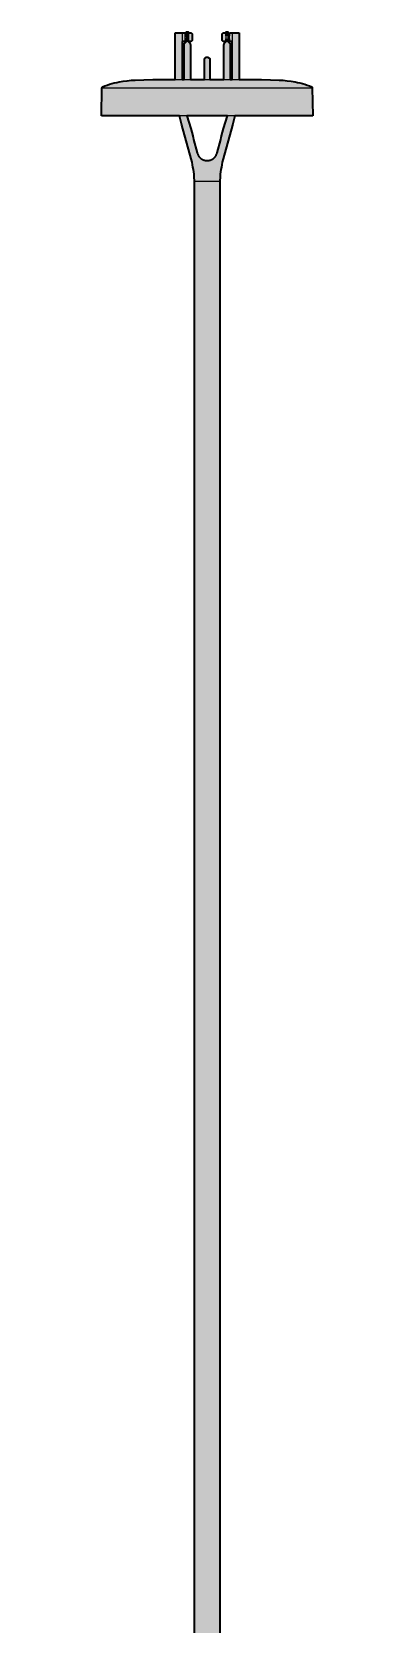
# Model space of a CAD drawing. Header units: millimetres. Extents: x 177 to 1384, y 189 to 1727.
# Drawn here: x 1106 to 1275, y 958 to 1727 of the extents above; entities that cross this region are included whole.
import ezdxf

# ---------------------------------------------------------------- set-up
doc = ezdxf.new("R2010")
doc.units = ezdxf.units.MM
doc.layers.add('Blocks', color=7, linetype='Continuous')
doc.layers.add('Blocks$Fill', color=7, linetype='Continuous', true_color=0xffffff)
doc.layers.add('Blocks$Inner', color=7, linetype='Continuous', lineweight=25, true_color=0x007f00)
doc.layers.add('Blocks$Outline', color=7, linetype='Continuous', lineweight=35, true_color=0xff3f3f)

# ---------------------------------------------------------------- blocks, each defined once
blk = doc.blocks.new('Kelvin Led  Floor Lamp Front')
at = {"layer": 'Blocks$Fill'}
h = blk.add_hatch(color=256, dxfattribs=at)
h.paths.add_polyline_path([(277.04, 17.26), (277.34, 0), (108.16, 0), (108.46, 17.26), (186.79, 17.26), (186.79, 1019.85), (186.49, 1023.34), (186.34, 1024.5), (186.18, 1025.65), (185.99, 1026.81), (185.77, 1027.95), (185.53, 1029.09), (185.13, 1030.74), (179.53, 1051.6), (167.35, 1051.6), (141.77, 1051.6), (142.04, 1065.05), (142.04, 1065.08), (142.04, 1065.1), (142.05, 1065.12), (142.05, 1065.14), (142.05, 1065.16), (142.06, 1065.17), (142.06, 1065.19), (142.07, 1065.21), (142.08, 1065.23), (142.08, 1065.24), (142.09, 1065.26), (142.1, 1065.28), (142.11, 1065.29), (142.12, 1065.31), (142.13, 1065.33), (142.14, 1065.34), (142.15, 1065.36), (142.16, 1065.37), (142.17, 1065.39), (142.18, 1065.4), (142.2, 1065.41), (142.21, 1065.43), (142.22, 1065.44), (142.24, 1065.45), (142.25, 1065.46), (142.27, 1065.47), (142.28, 1065.48), (142.3, 1065.49), (142.31, 1065.5), (142.33, 1065.51), (142.35, 1065.52), (142.36, 1065.53), (144.58, 1066.41), (145.71, 1066.8), (146.85, 1067.14), (148, 1067.45), (149.16, 1067.71), (150.33, 1067.94), (154.16, 1068.49), (156.08, 1068.68), (158.01, 1068.81), (166.53, 1069.04), (177.35, 1069.04), (177.33, 1069.79), (177.33, 1091.6), (182.13, 1091.6), (182.13, 1090.22), (182.78, 1090.22), (182.78, 1092.09), (183.68, 1092.09), (183.68, 1091.71), (183.68, 1090.22), (183.78, 1090.22), (183.78, 1091.6), (185.08, 1091.6), (185.58, 1091.12), (185.58, 1087.85), (185.08, 1087.37), (183.78, 1087.37), (183.78, 1088.75), (183.68, 1088.75), (183.68, 1087.45), (183.7, 1087.41), (183.83, 1087.28), (183.99, 1087.14), (184.14, 1087.01), (184.23, 1086.93), (184.27, 1086.89), (184.35, 1086.8), (184.42, 1086.71), (184.49, 1086.61), (184.55, 1086.51), (184.6, 1086.41), (184.65, 1086.3), (184.68, 1086.19), (184.73, 1085.82), (184.73, 1069.04), (191.48, 1069.04), (191.48, 1078.57), (191.49, 1078.73), (191.52, 1078.9), (191.63, 1079.18), (191.8, 1079.44), (192.03, 1079.65), (192.28, 1079.8), (192.56, 1079.89), (192.86, 1079.92), (193.16, 1079.88), (193.43, 1079.78), (193.68, 1079.62), (193.9, 1079.39), (194.06, 1079.13), (194.15, 1078.86), (194.18, 1078.57), (194.18, 1078.54), (194.18, 1069.04), (200.93, 1069.04), (200.93, 1085.82), (200.98, 1086.19), (201.02, 1086.3), (201.06, 1086.41), (201.11, 1086.51), (201.17, 1086.61), (201.24, 1086.71), (201.31, 1086.8), (201.39, 1086.89), (201.43, 1086.93), (201.53, 1087.01), (201.67, 1087.14), (201.83, 1087.28), (201.96, 1087.41), (201.98, 1087.45), (201.98, 1088.6), (201.98, 1088.75), (201.88, 1088.75), (201.88, 1087.37), (200.58, 1087.37), (200.08, 1087.85), (200.08, 1091.12), (200.58, 1091.6), (201.88, 1091.6), (201.88, 1090.22), (201.98, 1090.22), (201.98, 1092.09), (202.88, 1092.09), (202.88, 1091.71), (202.88, 1090.22), (203.54, 1090.22), (203.54, 1091.6), (208.34, 1091.6), (208.34, 1069.79), (208.31, 1069.04), (219.13, 1069.04), (227.66, 1068.81), (231.51, 1068.49), (233.42, 1068.25), (235.33, 1067.94), (237.66, 1067.45), (238.82, 1067.14), (239.96, 1066.8), (241.09, 1066.41), (242.2, 1065.99), (243.3, 1065.53), (243.33, 1065.51), (243.35, 1065.5), (243.37, 1065.49), (243.38, 1065.48), (243.4, 1065.47), (243.41, 1065.46), (243.43, 1065.45), (243.44, 1065.44), (243.46, 1065.43), (243.47, 1065.41), (243.48, 1065.4), (243.49, 1065.39), (243.51, 1065.37), (243.52, 1065.36), (243.53, 1065.34), (243.54, 1065.33), (243.55, 1065.31), (243.56, 1065.29), (243.57, 1065.28), (243.57, 1065.26), (243.58, 1065.24), (243.59, 1065.23), (243.59, 1065.21), (243.6, 1065.19), (243.61, 1065.17), (243.61, 1065.16), (243.61, 1065.14), (243.62, 1065.12), (243.62, 1065.1), (243.62, 1065.08), (243.62, 1065.06), (243.62, 1065.05), (243.89, 1051.6), (218.32, 1051.6), (206.14, 1051.6), (200.13, 1029.09), (199.89, 1027.95), (199.68, 1026.81), (199.49, 1025.65), (199.32, 1024.5), (199.18, 1023.34), (199.05, 1022.18), (198.87, 1019.85), (198.87, 17.26)], flags=0)
h.paths.add_polyline_path([(202.88, 1088.75), (202.88, 1087.47), (202.92, 1087.39), (203.03, 1087.28), (203.24, 1087.1), (203.34, 1087.01), (203.43, 1086.93), (203.55, 1086.8), (203.62, 1086.71), (203.69, 1086.61), (203.72, 1086.56), (203.78, 1086.46), (203.83, 1086.35), (203.87, 1086.25), (203.9, 1086.1), (203.93, 1085.91), (203.93, 1069.04), (204.89, 1069.04), (204.86, 1087.37), (203.54, 1087.37), (203.54, 1088.75)], flags=0)
h.paths.add_polyline_path([(181.73, 1069.04), (181.74, 1085.91), (181.76, 1086.1), (181.8, 1086.25), (181.84, 1086.35), (181.89, 1086.46), (181.94, 1086.56), (181.97, 1086.61), (182.04, 1086.71), (182.11, 1086.8), (182.23, 1086.93), (182.33, 1087.01), (182.42, 1087.1), (182.63, 1087.28), (182.74, 1087.39), (182.78, 1087.47), (182.78, 1087.57), (182.78, 1088.75), (182.13, 1088.75), (182.13, 1087.37), (180.8, 1087.37), (180.77, 1069.04)], flags=0)
h.paths.add_polyline_path([(200.25, 1043.71), (200.76, 1045.5), (202.73, 1051.6), (182.94, 1051.6), (184.9, 1045.5), (185.41, 1043.71), (185.88, 1041.92), (186.09, 1041.01), (186.28, 1040.11), (188.03, 1033.73), (188.05, 1033.63), (188.08, 1033.54), (188.1, 1033.45), (188.13, 1033.35), (188.16, 1033.26), (188.19, 1033.17), (188.23, 1033.07), (188.27, 1032.98), (188.3, 1032.88), (188.35, 1032.79), (188.39, 1032.7), (188.43, 1032.61), (188.48, 1032.52), (188.53, 1032.43), (188.58, 1032.34), (188.64, 1032.25), (188.69, 1032.16), (188.75, 1032.07), (188.81, 1031.98), (188.87, 1031.9), (188.94, 1031.81), (189, 1031.73), (189.07, 1031.65), (189.14, 1031.57), (189.21, 1031.49), (189.29, 1031.41), (189.36, 1031.34), (189.44, 1031.26), (189.52, 1031.19), (189.6, 1031.12), (189.68, 1031.05), (189.76, 1030.98), (189.85, 1030.91), (189.93, 1030.85), (190.02, 1030.79), (190.11, 1030.73), (190.2, 1030.67), (190.29, 1030.61), (190.38, 1030.56), (190.48, 1030.51), (190.57, 1030.46), (190.67, 1030.41), (190.76, 1030.36), (190.86, 1030.32), (190.96, 1030.28), (191.06, 1030.24), (191.15, 1030.2), (191.25, 1030.17), (191.35, 1030.13), (191.45, 1030.1), (191.55, 1030.08), (191.65, 1030.05), (191.75, 1030.03), (191.85, 1030.01), (191.95, 1029.99), (192.05, 1029.97), (192.15, 1029.95), (192.25, 1029.94), (192.35, 1029.93), (192.44, 1029.92), (192.54, 1029.92), (192.64, 1029.91), (192.74, 1029.91), (192.83, 1029.91), (192.93, 1029.91), (193.03, 1029.91), (193.12, 1029.92), (193.22, 1029.92), (193.32, 1029.93), (193.42, 1029.94), (193.52, 1029.95), (193.62, 1029.97), (193.72, 1029.99), (193.81, 1030.01), (193.91, 1030.03), (194.01, 1030.05), (194.11, 1030.08), (194.21, 1030.1), (194.31, 1030.13), (194.41, 1030.17), (194.51, 1030.2), (194.61, 1030.24), (194.71, 1030.28), (194.8, 1030.32), (194.9, 1030.36), (195, 1030.41), (195.09, 1030.46), (195.19, 1030.51), (195.28, 1030.56), (195.37, 1030.61), (195.46, 1030.67), (195.55, 1030.73), (195.64, 1030.79), (195.73, 1030.85), (195.82, 1030.91), (195.9, 1030.98), (195.98, 1031.05), (196.07, 1031.12), (196.15, 1031.19), (196.23, 1031.26), (196.3, 1031.34), (196.38, 1031.41), (196.45, 1031.49), (196.52, 1031.57), (196.59, 1031.65), (196.66, 1031.73), (196.73, 1031.81), (196.79, 1031.9), (196.85, 1031.98), (196.91, 1032.07), (196.97, 1032.16), (197.03, 1032.25), (197.08, 1032.34), (197.13, 1032.43), (197.18, 1032.52), (197.23, 1032.61), (197.27, 1032.7), (197.32, 1032.79), (197.36, 1032.88), (197.4, 1032.98), (197.44, 1033.07), (197.47, 1033.17), (197.5, 1033.26), (197.53, 1033.35), (197.56, 1033.45), (197.59, 1033.54), (197.61, 1033.63), (197.64, 1033.73), (199.38, 1040.11), (199.58, 1041.01), (199.79, 1041.92)], flags=0)
at = {"layer": 'Blocks$Inner'}
for p, q in [((182.78, 1090.22), (182.13, 1090.22)), ((182.78, 1088.75), (182.13, 1088.75)), ((183.78, 1090.22), (183.68, 1090.22)), ((183.78, 1088.75), (183.68, 1088.75)), ((201.88, 1090.22), (201.98, 1090.22)), ((201.88, 1088.75), (201.98, 1088.75)), ((202.88, 1090.22), (203.54, 1090.22)), ((202.88, 1088.75), (203.54, 1088.75)), ((142.05, 1065.11), (243.62, 1065.07)), ((198.87, 1019.85), (186.79, 1019.85))]:
    blk.add_line(p, q, dxfattribs=at)
for points in [[(184.73, 1069.04), (184.73, 1085.82), (184.68, 1086.19), (184.65, 1086.3), (184.6, 1086.41), (184.55, 1086.51), (184.49, 1086.61), (184.42, 1086.71), (184.35, 1086.8), (184.27, 1086.89), (184.23, 1086.93), (184.14, 1087.01), (183.99, 1087.14), (183.83, 1087.28), (183.7, 1087.41), (183.68, 1087.45), (183.68, 1088.6), (183.68, 1089.05), (183.68, 1089.61), (183.68, 1089.67), (183.68, 1089.72), (183.68, 1089.77), (183.68, 1089.82), (183.68, 1089.9), (183.68, 1089.97), (183.68, 1090.03), (183.68, 1090.09), (183.68, 1090.15), (183.68, 1090.18), (183.68, 1090.57), (183.68, 1090.95), (183.68, 1091.33), (183.68, 1091.71), (183.68, 1092.09), (182.78, 1092.09), (182.78, 1091.71), (182.78, 1091.33), (182.78, 1090.95), (182.78, 1090.57), (182.78, 1090.18), (182.78, 1089.79), (182.78, 1089.72), (182.78, 1089.64), (182.78, 1089.58), (182.78, 1089.5), (182.78, 1089.41), (182.78, 1089.31), (182.78, 1089.21), (182.78, 1089.11), (182.78, 1089.01), (182.78, 1088.91), (182.78, 1088.8), (182.78, 1088.69), (182.78, 1088.58), (182.78, 1088.47), (182.78, 1088.36), (182.78, 1088.23), (182.78, 1088.02), (182.78, 1087.91), (182.78, 1087.72), (182.78, 1087.57), (182.78, 1087.47), (182.74, 1087.39), (182.63, 1087.28), (182.42, 1087.1), (182.33, 1087.01), (182.23, 1086.93), (182.11, 1086.8), (182.04, 1086.71), (181.97, 1086.61), (181.94, 1086.56), (181.89, 1086.46), (181.84, 1086.35), (181.8, 1086.25), (181.76, 1086.1), (181.74, 1085.91), (181.73, 1069.04)], [(200.93, 1069.04), (200.93, 1085.82), (200.98, 1086.19), (201.02, 1086.3), (201.06, 1086.41), (201.11, 1086.51), (201.17, 1086.61), (201.24, 1086.71), (201.31, 1086.8), (201.39, 1086.89), (201.43, 1086.93), (201.53, 1087.01), (201.67, 1087.14), (201.83, 1087.28), (201.96, 1087.41), (201.98, 1087.45), (201.98, 1088.6), (201.98, 1089.05), (201.98, 1089.61), (201.98, 1089.67), (201.98, 1089.72), (201.98, 1089.77), (201.98, 1089.82), (201.98, 1089.9), (201.98, 1089.97), (201.98, 1090.03), (201.98, 1090.09), (201.98, 1090.15), (201.98, 1090.18), (201.98, 1090.57), (201.98, 1090.95), (201.98, 1091.33), (201.98, 1091.71), (201.98, 1092.09), (202.88, 1092.09), (202.88, 1091.71), (202.88, 1091.33), (202.88, 1090.95), (202.88, 1090.57), (202.88, 1090.18), (202.88, 1089.79), (202.88, 1089.72), (202.88, 1089.64), (202.88, 1089.58), (202.88, 1089.5), (202.88, 1089.41), (202.88, 1089.31), (202.88, 1089.21), (202.88, 1089.11), (202.88, 1089.01), (202.88, 1088.91), (202.88, 1088.8), (202.88, 1088.69), (202.88, 1088.58), (202.88, 1088.47), (202.88, 1088.36), (202.88, 1088.23), (202.88, 1088.02), (202.88, 1087.91), (202.88, 1087.72), (202.88, 1087.57), (202.88, 1087.47), (202.92, 1087.39), (203.03, 1087.28), (203.24, 1087.1), (203.34, 1087.01), (203.43, 1086.93), (203.55, 1086.8), (203.62, 1086.71), (203.69, 1086.61), (203.72, 1086.56), (203.78, 1086.46), (203.83, 1086.35), (203.87, 1086.25), (203.9, 1086.1), (203.93, 1085.91), (203.93, 1069.04)], [(180.8, 1087.37), (182.13, 1087.37), (182.13, 1088.75), (182.13, 1090.22), (182.13, 1091.6), (177.33, 1091.6), (177.33, 1069.79), (177.35, 1069.04)], [(180.8, 1091.6), (180.8, 1087.37), (180.77, 1069.04)], [(204.86, 1087.37), (203.54, 1087.37), (203.54, 1088.75), (203.54, 1090.22), (203.54, 1091.6), (208.34, 1091.6), (208.34, 1069.79), (208.31, 1069.04)], [(204.86, 1091.6), (204.86, 1087.37), (204.89, 1069.04)], [(194.18, 1069.04), (194.18, 1069.79), (194.18, 1071.41), (194.18, 1072.95), (194.18, 1074.08), (194.18, 1075.12), (194.18, 1076.06), (194.18, 1076.88), (194.18, 1077.45), (194.18, 1077.92), (194.18, 1078.26), (194.18, 1078.47), (194.18, 1078.54), (194.18, 1078.57), (194.15, 1078.86), (194.06, 1079.13), (193.9, 1079.39), (193.68, 1079.62), (193.43, 1079.78), (193.16, 1079.88), (192.86, 1079.92), (192.56, 1079.89), (192.28, 1079.8), (192.03, 1079.65), (191.8, 1079.44), (191.63, 1079.18), (191.52, 1078.9), (191.49, 1078.73), (191.48, 1078.57), (191.48, 1078.54), (191.48, 1078.47), (191.48, 1078.26), (191.48, 1077.92), (191.48, 1077.45), (191.48, 1076.88), (191.48, 1076.49), (191.48, 1076.06), (191.48, 1075.61), (191.48, 1075.12), (191.48, 1074.61), (191.48, 1074.08), (191.48, 1073.52), (191.48, 1072.95), (191.48, 1072.19), (191.48, 1071.41), (191.48, 1070.61), (191.48, 1069.79), (191.48, 1069.04)], [(179.53, 1051.6), (180.66, 1047), (185.13, 1030.74), (185.53, 1029.09), (185.77, 1027.95), (185.99, 1026.81), (186.18, 1025.65), (186.34, 1024.5), (186.49, 1023.34), (186.61, 1022.18), (186.79, 1019.85), (186.79, 17.26)], [(182.94, 1051.6), (184.9, 1045.5), (185.41, 1043.71), (185.88, 1041.92), (186.09, 1041.01), (186.28, 1040.11), (188.03, 1033.73)], [(197.64, 1033.73), (199.38, 1040.11), (199.58, 1041.01), (199.79, 1041.92), (200.25, 1043.71), (200.76, 1045.5), (202.73, 1051.6)], [(206.14, 1051.6), (205, 1047), (200.53, 1030.74), (200.13, 1029.09), (199.89, 1027.95), (199.68, 1026.81), (199.49, 1025.65), (199.32, 1024.5), (199.18, 1023.34), (199.05, 1022.18), (198.87, 1019.85), (198.87, 17.26)]]:
    blk.add_lwpolyline(points, dxfattribs=at)
for points in [[(185.58, 1087.85), (185.58, 1091.12), (185.08, 1091.6), (183.78, 1091.6), (183.78, 1090.22), (183.78, 1088.75), (183.78, 1087.37), (185.08, 1087.37)], [(200.08, 1087.85), (200.08, 1091.12), (200.58, 1091.6), (201.88, 1091.6), (201.88, 1090.22), (201.88, 1088.75), (201.88, 1087.37), (200.58, 1087.37)], [(141.77, 1051.6), (142.04, 1065.05), (142.04, 1065.06), (142.04, 1065.08), (142.04, 1065.1), (142.05, 1065.12), (142.05, 1065.14), (142.05, 1065.16), (142.06, 1065.17), (142.06, 1065.19), (142.07, 1065.21), (142.08, 1065.23), (142.08, 1065.24), (142.09, 1065.26), (142.1, 1065.28), (142.11, 1065.29), (142.12, 1065.31), (142.13, 1065.33), (142.14, 1065.34), (142.15, 1065.36), (142.16, 1065.37), (142.17, 1065.39), (142.18, 1065.4), (142.2, 1065.41), (142.21, 1065.43), (142.22, 1065.44), (142.24, 1065.45), (142.25, 1065.46), (142.27, 1065.47), (142.28, 1065.48), (142.3, 1065.49), (142.31, 1065.5), (142.33, 1065.51), (142.35, 1065.52), (142.36, 1065.53), (143.46, 1065.99), (144.58, 1066.41), (145.71, 1066.8), (146.85, 1067.14), (148, 1067.45), (149.16, 1067.71), (150.33, 1067.94), (152.24, 1068.25), (154.16, 1068.49), (156.08, 1068.68), (158.01, 1068.81), (162.27, 1068.98), (166.53, 1069.04), (219.13, 1069.04), (223.4, 1068.98), (227.66, 1068.81), (229.59, 1068.68), (231.51, 1068.49), (233.42, 1068.25), (235.33, 1067.94), (236.5, 1067.71), (237.66, 1067.45), (238.82, 1067.14), (239.96, 1066.8), (241.09, 1066.41), (242.2, 1065.99), (243.3, 1065.53), (243.32, 1065.52), (243.33, 1065.51), (243.35, 1065.5), (243.37, 1065.49), (243.38, 1065.48), (243.4, 1065.47), (243.41, 1065.46), (243.43, 1065.45), (243.44, 1065.44), (243.46, 1065.43), (243.47, 1065.41), (243.48, 1065.4), (243.49, 1065.39), (243.51, 1065.37), (243.52, 1065.36), (243.53, 1065.34), (243.54, 1065.33), (243.55, 1065.31), (243.56, 1065.29), (243.57, 1065.28), (243.57, 1065.26), (243.58, 1065.24), (243.59, 1065.23), (243.59, 1065.21), (243.6, 1065.19), (243.61, 1065.17), (243.61, 1065.16), (243.61, 1065.14), (243.62, 1065.12), (243.62, 1065.1), (243.62, 1065.08), (243.62, 1065.06), (243.62, 1065.05), (243.89, 1051.6), (218.32, 1051.6), (167.35, 1051.6)]]:
    blk.add_lwpolyline(points, close=True, dxfattribs=at)
blk.add_arc((192.83, 1034.84), 4.93, 193.004, 346.996, dxfattribs=at)
at = {"layer": 'Blocks$Outline'}
for points in [[(182.78, 1090.22), (182.78, 1090.57), (182.78, 1090.95), (182.78, 1091.33), (182.78, 1091.71), (182.78, 1092.09), (183.68, 1092.09), (183.68, 1091.71), (183.68, 1091.33), (183.68, 1090.95), (183.68, 1090.57), (183.68, 1090.22)], [(201.98, 1090.22), (201.98, 1090.57), (201.98, 1090.95), (201.98, 1091.33), (201.98, 1091.71), (201.98, 1092.09), (202.88, 1092.09), (202.88, 1091.71), (202.88, 1091.33), (202.88, 1090.95), (202.88, 1090.57), (202.88, 1090.22)], [(177.33, 1069.79), (177.33, 1091.6)], [(177.33, 1091.6), (182.13, 1091.6)], [(180.8, 1087.37), (180.77, 1069.04)], [(182.13, 1087.37), (180.8, 1087.37)], [(181.73, 1069.04), (181.74, 1085.91), (181.76, 1086.1), (181.8, 1086.25), (181.84, 1086.35), (181.89, 1086.46), (181.94, 1086.56), (181.97, 1086.61), (182.04, 1086.71), (182.11, 1086.8), (182.23, 1086.93), (182.33, 1087.01), (182.42, 1087.1), (182.63, 1087.28), (182.74, 1087.39), (182.78, 1087.47), (182.78, 1087.57), (182.78, 1087.72), (182.78, 1087.91), (182.78, 1088.02), (182.78, 1088.23), (182.78, 1088.36), (182.78, 1088.47), (182.78, 1088.58), (182.78, 1088.69), (182.78, 1088.75)], [(182.13, 1091.6), (182.13, 1090.22)], [(182.13, 1090.22), (182.78, 1090.22)], [(182.78, 1088.75), (182.13, 1088.75)], [(182.13, 1088.75), (182.13, 1087.37)], [(183.68, 1090.22), (183.78, 1090.22)], [(183.78, 1088.75), (183.68, 1088.75)], [(183.68, 1088.75), (183.68, 1088.6), (183.68, 1087.45), (183.7, 1087.41), (183.83, 1087.28), (183.99, 1087.14), (184.14, 1087.01), (184.23, 1086.93), (184.27, 1086.89), (184.35, 1086.8), (184.42, 1086.71), (184.49, 1086.61), (184.55, 1086.51), (184.6, 1086.41), (184.65, 1086.3), (184.68, 1086.19), (184.73, 1085.82), (184.73, 1069.04)], [(183.78, 1090.22), (183.78, 1091.6)], [(183.78, 1091.6), (185.08, 1091.6)], [(183.78, 1087.37), (183.78, 1088.75)], [(185.08, 1087.37), (183.78, 1087.37)], [(185.08, 1091.6), (185.58, 1091.12)], [(185.58, 1087.85), (185.08, 1087.37)], [(185.58, 1091.12), (185.58, 1087.85)], [(200.08, 1091.12), (200.58, 1091.6)], [(200.08, 1087.85), (200.08, 1091.12)], [(200.58, 1087.37), (200.08, 1087.85)], [(200.58, 1091.6), (201.88, 1091.6)], [(201.88, 1087.37), (200.58, 1087.37)], [(200.93, 1069.04), (200.93, 1085.82), (200.98, 1086.19), (201.02, 1086.3), (201.06, 1086.41), (201.11, 1086.51), (201.17, 1086.61), (201.24, 1086.71), (201.31, 1086.8), (201.39, 1086.89), (201.43, 1086.93), (201.53, 1087.01), (201.67, 1087.14), (201.83, 1087.28), (201.96, 1087.41), (201.98, 1087.45), (201.98, 1088.6), (201.98, 1088.75)], [(201.88, 1091.6), (201.88, 1090.22)], [(201.88, 1090.22), (201.98, 1090.22)], [(201.98, 1088.75), (201.88, 1088.75)], [(201.88, 1088.75), (201.88, 1087.37)], [(202.88, 1090.22), (203.54, 1090.22)], [(202.88, 1088.75), (202.88, 1088.69), (202.88, 1088.58), (202.88, 1088.47), (202.88, 1088.36), (202.88, 1088.23), (202.88, 1088.02), (202.88, 1087.91), (202.88, 1087.72), (202.88, 1087.57), (202.88, 1087.47), (202.92, 1087.39), (203.03, 1087.28), (203.24, 1087.1), (203.34, 1087.01), (203.43, 1086.93), (203.55, 1086.8), (203.62, 1086.71), (203.69, 1086.61), (203.72, 1086.56), (203.78, 1086.46), (203.83, 1086.35), (203.87, 1086.25), (203.9, 1086.1), (203.93, 1085.91), (203.93, 1069.04)], [(203.54, 1088.75), (202.88, 1088.75)], [(203.54, 1090.22), (203.54, 1091.6)], [(203.54, 1091.6), (208.34, 1091.6)], [(203.54, 1087.37), (203.54, 1088.75)], [(204.86, 1087.37), (203.54, 1087.37)], [(204.89, 1069.04), (204.86, 1087.37)], [(208.34, 1091.6), (208.34, 1069.79)], [(191.48, 1069.04), (191.48, 1069.79), (191.48, 1070.61), (191.48, 1071.41), (191.48, 1072.19), (191.48, 1072.95), (191.48, 1073.52), (191.48, 1074.08), (191.48, 1074.61), (191.48, 1075.12), (191.48, 1075.61), (191.48, 1076.06), (191.48, 1076.49), (191.48, 1076.88), (191.48, 1077.45), (191.48, 1077.92), (191.48, 1078.26), (191.48, 1078.47), (191.48, 1078.54), (191.48, 1078.57), (191.49, 1078.73), (191.52, 1078.9), (191.63, 1079.18), (191.8, 1079.44), (192.03, 1079.65), (192.28, 1079.8), (192.56, 1079.89), (192.86, 1079.92), (193.16, 1079.88), (193.43, 1079.78), (193.68, 1079.62), (193.9, 1079.39), (194.06, 1079.13), (194.15, 1078.86), (194.18, 1078.57), (194.18, 1078.54), (194.18, 1078.47), (194.18, 1078.26), (194.18, 1077.92), (194.18, 1077.45), (194.18, 1076.88), (194.18, 1076.06), (194.18, 1075.12), (194.18, 1074.08), (194.18, 1072.95), (194.18, 1071.41), (194.18, 1069.79), (194.18, 1069.04)], [(150.33, 1067.94), (152.24, 1068.25), (154.16, 1068.49), (156.08, 1068.68), (158.01, 1068.81)], [(158.01, 1068.81), (162.27, 1068.98), (166.53, 1069.04)], [(166.53, 1069.04), (177.35, 1069.04)], [(177.35, 1069.04), (177.33, 1069.79)], [(180.77, 1069.04), (181.73, 1069.04)], [(184.73, 1069.04), (191.48, 1069.04)], [(194.18, 1069.04), (200.93, 1069.04)], [(203.93, 1069.04), (204.89, 1069.04)], [(208.34, 1069.79), (208.31, 1069.04)], [(208.31, 1069.04), (219.13, 1069.04)], [(219.13, 1069.04), (223.4, 1068.98), (227.66, 1068.81)], [(227.66, 1068.81), (229.59, 1068.68), (231.51, 1068.49), (233.42, 1068.25), (235.33, 1067.94)], [(141.77, 1051.6), (142.04, 1065.05)], [(142.04, 1065.05), (142.04, 1065.06), (142.04, 1065.08), (142.04, 1065.1), (142.05, 1065.12), (142.05, 1065.14), (142.05, 1065.16), (142.06, 1065.17), (142.06, 1065.19), (142.07, 1065.21), (142.08, 1065.23), (142.08, 1065.24), (142.09, 1065.26), (142.1, 1065.28), (142.11, 1065.29), (142.12, 1065.31), (142.13, 1065.33), (142.14, 1065.34), (142.15, 1065.36), (142.16, 1065.37), (142.17, 1065.39), (142.18, 1065.4), (142.2, 1065.41), (142.21, 1065.43), (142.22, 1065.44), (142.24, 1065.45), (142.25, 1065.46), (142.27, 1065.47), (142.28, 1065.48), (142.3, 1065.49), (142.31, 1065.5), (142.33, 1065.51), (142.35, 1065.52), (142.36, 1065.53)], [(142.36, 1065.53), (143.46, 1065.99), (144.58, 1066.41), (145.71, 1066.8), (146.85, 1067.14), (148, 1067.45), (149.16, 1067.71), (150.33, 1067.94)], [(235.33, 1067.94), (236.5, 1067.71), (237.66, 1067.45), (238.82, 1067.14), (239.96, 1066.8), (241.09, 1066.41), (242.2, 1065.99), (243.3, 1065.53)], [(243.3, 1065.53), (243.32, 1065.52), (243.33, 1065.51), (243.35, 1065.5), (243.37, 1065.49), (243.38, 1065.48), (243.4, 1065.47), (243.41, 1065.46), (243.43, 1065.45), (243.44, 1065.44), (243.46, 1065.43), (243.47, 1065.41), (243.48, 1065.4), (243.49, 1065.39), (243.51, 1065.37), (243.52, 1065.36), (243.53, 1065.34), (243.54, 1065.33), (243.55, 1065.31), (243.56, 1065.29), (243.57, 1065.28), (243.57, 1065.26), (243.58, 1065.24), (243.59, 1065.23), (243.59, 1065.21), (243.6, 1065.19), (243.61, 1065.17), (243.61, 1065.16), (243.61, 1065.14), (243.62, 1065.12), (243.62, 1065.1), (243.62, 1065.08), (243.62, 1065.06), (243.62, 1065.05)], [(243.62, 1065.05), (243.89, 1051.6)], [(167.35, 1051.6), (141.77, 1051.6)], [(179.53, 1051.6), (167.35, 1051.6)], [(186.79, 1019.85), (186.61, 1022.18), (186.49, 1023.34), (186.34, 1024.5), (186.18, 1025.65), (185.99, 1026.81), (185.77, 1027.95), (185.53, 1029.09), (185.13, 1030.74), (180.66, 1047), (179.53, 1051.6)], [(202.73, 1051.6), (182.94, 1051.6)], [(182.94, 1051.6), (184.9, 1045.5)], [(206.14, 1051.6), (205, 1047), (200.53, 1030.74), (200.13, 1029.09), (199.89, 1027.95), (199.68, 1026.81), (199.49, 1025.65), (199.32, 1024.5), (199.18, 1023.34), (199.05, 1022.18), (198.87, 1019.85)], [(200.76, 1045.5), (202.73, 1051.6)], [(218.32, 1051.6), (206.14, 1051.6)], [(243.89, 1051.6), (218.32, 1051.6)], [(184.9, 1045.5), (185.41, 1043.71)], [(185.41, 1043.71), (185.88, 1041.92)], [(185.88, 1041.92), (186.09, 1041.01)], [(186.09, 1041.01), (186.28, 1040.11)], [(186.28, 1040.11), (188.03, 1033.73)], [(197.64, 1033.73), (199.38, 1040.11)], [(199.38, 1040.11), (199.58, 1041.01)], [(199.58, 1041.01), (199.79, 1041.92)], [(199.79, 1041.92), (200.25, 1043.71)], [(200.25, 1043.71), (200.76, 1045.5)], [(186.79, 17.26), (186.79, 1019.85)], [(198.87, 1019.85), (198.87, 17.26)]]:
    blk.add_lwpolyline(points, dxfattribs=at)
blk.add_rational_spline([(188.03, 1033.73), (188.91, 1029.91), (192.83, 1029.91), (196.75, 1029.91), (197.64, 1033.73)], [1, 0.782629880574, 1, 0.782629880574, 1], degree=2, knots=[0, 0, 0, 0.662499, 0.662499, 1.324999, 1.324999, 1.324999], dxfattribs=at)

msp = doc.modelspace()

# ---------------------------------------------------------------- block references
at = {"layer": 'Blocks'}
msp.add_blockref('Kelvin Led  Floor Lamp Front', (998.01, 634.79), dxfattribs=at)

doc.saveas('drawing.dxf')
